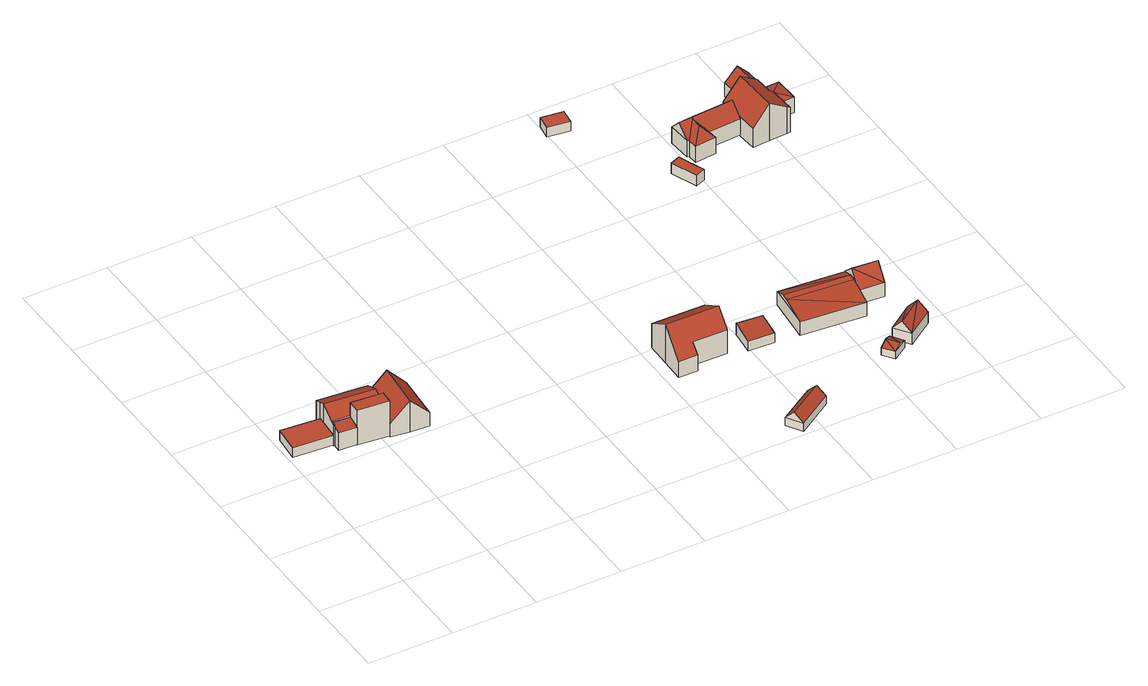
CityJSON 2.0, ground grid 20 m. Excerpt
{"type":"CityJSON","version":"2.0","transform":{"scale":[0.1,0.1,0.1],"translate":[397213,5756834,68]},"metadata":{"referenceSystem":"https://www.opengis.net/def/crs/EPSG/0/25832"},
"CityObjects":{
"building1":{"type":"Building","attributes":{"Gemeindeschluessel":"05515000","Geometrietyp2DReferenz":"3000","function":"31001_2460","roofType":"1000","measuredHeight":2.52},"geometry":[{"type":"Solid","lod":"2","boundaries":[[[[0,1,2,3]],[[4,5,1,0]],[[6,7,5,4]],[[3,2,7,6]],[[4,0,3,6]],[[1,5,7,2]]]],"semantics":{"surfaces":[{"type":"WallSurface"},{"type":"RoofSurface"},{"type":"GroundSurface"}],"values":[[0,0,0,0,1,2]]}}]},
"building2":{"type":"Building","attributes":{"Gemeindeschluessel":"05515000","Geometrietyp2DReferenz":"3000","function":"51009_1610","roofType":"2100","measuredHeight":5.39},"geometry":[{"type":"Solid","lod":"2","boundaries":[[[[8,2,9,10]],[[11,12,2,8]],[[13,14,12,11]],[[15,16,14,13]],[[17,18,16,15]],[[19,20,18,17]],[[21,22,20,19]],[[10,9,22,21]],[[19,17,15,13,11,8,10,21]],[[2,12,14,16,18,20,22,9]]]],"semantics":{"surfaces":[{"type":"WallSurface"},{"type":"RoofSurface"},{"type":"GroundSurface"}],"values":[[0,0,0,0,0,0,0,0,1,2]]}}]},
"building3":{"type":"Building","attributes":{"Gemeindeschluessel":"05515000","Geometrietyp2DReferenz":"3000","function":"31001_1000"},"address":[{"country":"Germany","locality":"Münster","thoroughfareNumber":"15","thoroughfareName":"Brookweg"}],"children":["building3-1","building3-2","building3-3"]},
"building3-1":{"type":"BuildingPart","attributes":{"roofType":"9999","measuredHeight":9.06},"parents":["building3"],"geometry":[{"type":"Solid","lod":"2","boundaries":[[[[23,24,25,26]],[[27,28,25,24,29]],[[30,29,24]],[[23,31,30,24]],[[26,32,33,31,23]],[[32,26,25,28]],[[30,34,27,29]],[[27,34,33,32,28]],[[30,31,33,34]]]],"semantics":{"surfaces":[{"type":"RoofSurface"},{"type":"WallSurface"},{"type":"GroundSurface"}],"values":[[0,1,1,1,1,1,1,1,2]]}}]},
"building3-2":{"type":"BuildingPart","attributes":{"roofType":"3100","measuredHeight":7.54},"parents":["building3"],"geometry":[{"type":"Solid","lod":"2","boundaries":[[[[35,36,37,38]],[[8,39,36,35]],[[40,41,39,8]],[[42,43,41,40]],[[44,45,43,42]],[[46,47,45,44]],[[48,47,46]],[[38,37,33,32]],[[46,44,42,40,49]],[[8,35,38,32,28,49,40]],[[36,39,41,43,45,47,50,34,33,37]],[[48,46,49,51]],[[47,48,51,50]],[[27,51,49,28]],[[51,27,34,50]],[[33,34,27,28,32]]]],"semantics":{"surfaces":[{"type":"WallSurface"},{"type":"RoofSurface"},{"type":"GroundSurface"},{"type":"ClosureSurface"}],"values":[[0,0,0,0,0,0,0,0,1,1,2,0,3,0,3,3]]}}]},
"building3-3":{"type":"BuildingPart","attributes":{"roofType":"3100","measuredHeight":8.07},"parents":["building3"],"geometry":[{"type":"Solid","lod":"2","boundaries":[[[[52,53,47,48]],[[54,55,53,52]],[[56,57,55,54]],[[58,59,57,56]],[[60,61,59,58]],[[62,63,61,60]],[[29,30,63,62]],[[58,56,54,60]],[[52,48,51,27,29,62,60,54]],[[34,50,47,53,55,57,59,61,63,30]],[[30,29,27,34]],[[50,51,48,47]],[[34,27,51,50]]]],"semantics":{"surfaces":[{"type":"WallSurface"},{"type":"RoofSurface"},{"type":"GroundSurface"},{"type":"ClosureSurface"}],"values":[[0,0,0,0,0,0,0,1,1,2,3,3,3]]}}]},
"building4":{"type":"Building","attributes":{"Gemeindeschluessel":"05515000","Geometrietyp2DReferenz":"3000","function":"31001_1000","roofType":"3100","measuredHeight":10.06},"address":[{"country":"Germany","locality":"Münster","thoroughfareNumber":"7","thoroughfareName":"Brookweg"}],"geometry":[{"type":"Solid","lod":"2","boundaries":[[[[64,65,66,67]],[[68,69,65,64]],[[70,71,69,68]],[[72,73,71,70]],[[74,75,73,72]],[[76,77,75,74]],[[78,79,77,76]],[[67,66,79,78]],[[72,70,68,74]],[[64,67,78,76,74,68]],[[65,69,71,73,75,77,79,66]]]],"semantics":{"surfaces":[{"type":"WallSurface"},{"type":"RoofSurface"},{"type":"GroundSurface"}],"values":[[0,0,0,0,0,0,0,0,1,1,2]]}}]},
"building5":{"type":"Building","attributes":{"Gemeindeschluessel":"05515000","Geometrietyp2DReferenz":"3000","function":"31001_1310","roofType":"3100","measuredHeight":4.22},"geometry":[{"type":"Solid","lod":"2","boundaries":[[[[80,81,82,83]],[[84,85,81,80]],[[86,87,85,84]],[[83,82,87,86]],[[80,88,84]],[[86,89,83]],[[83,89,88,80]],[[84,88,89,86]],[[81,85,87,82]]]],"semantics":{"surfaces":[{"type":"WallSurface"},{"type":"RoofSurface"},{"type":"GroundSurface"}],"values":[[0,0,0,0,0,0,1,1,2]]}}]},
"building6":{"type":"Building","attributes":{"Gemeindeschluessel":"05515000","Geometrietyp2DReferenz":"3000","function":"51009_1611","roofType":"2100","measuredHeight":2.88},"geometry":[{"type":"Solid","lod":"2","boundaries":[[[[90,91,92,93]],[[94,95,91,90]],[[96,97,95,94]],[[93,92,97,96]],[[94,90,93,96]],[[91,95,97,92]]]],"semantics":{"surfaces":[{"type":"WallSurface"},{"type":"RoofSurface"},{"type":"GroundSurface"}],"values":[[0,0,0,0,1,2]]}}]},
"building7":{"type":"Building","attributes":{"Gemeindeschluessel":"05515000","Geometrietyp2DReferenz":"3000","function":"31001_1310","roofType":"3100","measuredHeight":2.77},"geometry":[{"type":"Solid","lod":"2","boundaries":[[[[98,99,100,101]],[[102,103,99,98]],[[104,105,103,102]],[[101,100,105,104]],[[98,106,102]],[[104,107,101]],[[101,107,106]],[[106,98,101]],[[107,104,102]],[[102,106,107]],[[99,103,105,100]]]],"semantics":{"surfaces":[{"type":"WallSurface"},{"type":"RoofSurface"},{"type":"GroundSurface"}],"values":[[0,0,0,0,0,0,1,1,1,1,2]]}}]},
"building8":{"type":"Building","attributes":{"Gemeindeschluessel":"05515000","Geometrietyp2DReferenz":"3000","function":"31001_1000"},"address":[{"country":"Germany","locality":"Münster","thoroughfareNumber":"3","thoroughfareName":"Brookweg"}],"children":["building8-1","building8-2"]},
"building8-1":{"type":"BuildingPart","attributes":{"roofType":"3100","measuredHeight":6.86},"parents":["building8"],"geometry":[{"type":"Solid","lod":"2","boundaries":[[[[108,109,110,111,112]],[[113,114,115,116,117]],[[112,111,114,113]],[[113,118,112]],[[112,118,119]],[[119,120,108,112]],[[118,113,117]],[[117,119,118]],[[110,115,114,111]],[[121,117,116]],[[110,109,116,115]],[[109,108,121,116]],[[117,121,122,123,120,119]],[[108,120,123,122,121]]]],"semantics":{"surfaces":[{"type":"WallSurface"},{"type":"RoofSurface"},{"type":"GroundSurface"},{"type":"ClosureSurface"}],"values":[[0,0,0,0,1,1,1,1,2,0,3,3,0,3]]}}]},
"building8-2":{"type":"BuildingPart","attributes":{"roofType":"9999","measuredHeight":4.8},"parents":["building8"],"geometry":[{"type":"Solid","lod":"2","boundaries":[[[[124,125,126,127]],[[128,129,125,124]],[[116,115,129,128]],[[127,120,123,130]],[[130,124,127]],[[124,130,131,128]],[[122,121,116,128]],[[128,131,122]],[[130,123,122,131]],[[125,129,115,110,126]],[[110,109,127,126]],[[115,116,109,110]],[[108,120,127,109]],[[121,108,109,116]],[[122,123,120,108,121]]]],"semantics":{"surfaces":[{"type":"WallSurface"},{"type":"RoofSurface"},{"type":"GroundSurface"},{"type":"ClosureSurface"}],"values":[[0,0,0,1,1,0,1,1,1,2,0,3,0,3,3]]}}]},
"building9":{"type":"Building","attributes":{"Gemeindeschluessel":"05515000","Geometrietyp2DReferenz":"3000","function":"31001_1310","roofType":"1000","measuredHeight":2.43},"geometry":[{"type":"Solid","lod":"2","boundaries":[[[[132,133,134,135]],[[136,137,133,132]],[[138,139,137,136]],[[135,134,139,138]],[[136,132,135,138]],[[133,137,139,134]]]],"semantics":{"surfaces":[{"type":"WallSurface"},{"type":"RoofSurface"},{"type":"GroundSurface"}],"values":[[0,0,0,0,1,2]]}}]},
"building10":{"type":"Building","attributes":{"Gemeindeschluessel":"05515000","Geometrietyp2DReferenz":"3000","function":"31001_2000","roofType":"3100","measuredHeight":5.31},"geometry":[{"type":"Solid","lod":"2","boundaries":[[[[140,141,142,143]],[[144,145,141,140]],[[146,147,145,144]],[[143,142,147,146]],[[140,148,144]],[[146,149,143]],[[149,148,140]],[[140,143,149]],[[146,144,148]],[[148,149,146]],[[141,145,147,142]]]],"semantics":{"surfaces":[{"type":"WallSurface"},{"type":"RoofSurface"},{"type":"GroundSurface"}],"values":[[0,0,0,0,0,0,1,1,1,1,2]]}}]},
"building11":{"type":"Building","attributes":{"Gemeindeschluessel":"05515000","Geometrietyp2DReferenz":"3000","function":"51009_1610","roofType":"1000","measuredHeight":2.84},"geometry":[{"type":"Solid","lod":"2","boundaries":[[[[150,151,152,153]],[[154,155,151,150]],[[156,157,155,154]],[[153,152,157,156]],[[154,150,153,156]],[[151,155,157,152]]]],"semantics":{"surfaces":[{"type":"WallSurface"},{"type":"RoofSurface"},{"type":"GroundSurface"}],"values":[[0,0,0,0,1,2]]}}]},
"building12":{"type":"Building","attributes":{"Gemeindeschluessel":"05515000","Geometrietyp2DReferenz":"3000","function":"31001_1000","roofType":"5000","measuredHeight":7.37},"address":[{"country":"Germany","locality":"Münster","thoroughfareNumber":"4a","thoroughfareName":"Brookweg"}],"geometry":[{"type":"Solid","lod":"2","boundaries":[[[[158,159,160,161,162]],[[161,163,162]],[[162,163,164,158]],[[159,158,164,165,166]],[[165,167,166]],[[159,166,167,168,169]],[[170,171,172,173,174,175,176,177]],[[165,170,177,167]],[[164,171,170,165]],[[163,172,171,164]],[[161,173,172,163]],[[160,174,173,161]],[[178,175,174,160]],[[168,176,175,178]],[[167,177,176,168]],[[168,178,169]],[[169,178,160,159]]]],"semantics":{"surfaces":[{"type":"RoofSurface"},{"type":"WallSurface"},{"type":"GroundSurface"}],"values":[[0,0,0,0,1,0,2,1,1,1,1,1,1,1,1,1,0]]}}]},
"building13":{"type":"Building","attributes":{"Gemeindeschluessel":"05515000","Geometrietyp2DReferenz":"3000","function":"31001_1000"},"address":[{"country":"Germany","locality":"Münster","thoroughfareNumber":"4","thoroughfareName":"Brookweg"}],"children":["building13-1","building13-2"]},
"building13-1":{"type":"BuildingPart","attributes":{"roofType":"3100","measuredHeight":9.71},"parents":["building13"],"geometry":[{"type":"Solid","lod":"2","boundaries":[[[[179,180,181,182,183]],[[184,185,180,179]],[[186,187,185,184]],[[188,189,187,186]],[[190,191,189,188]],[[192,193,191,190]],[[194,195,193,192]],[[196,197,195,194]],[[198,199,197,196]],[[200,201,199,198]],[[202,201,200]],[[194,192,190,188,186,196]],[[184,179,183,203,204,200,198,196,186]],[[205,206,207,208,181,180,185,187,189,191,193,195,197,199,201]],[[209,210,211,202,200,204]],[[207,206,210,209]],[[206,205,211,210]],[[205,201,202,211]],[[212,209,204,203]],[[208,207,209,212]],[[212,203,183,182]],[[181,208,212,182]]]],"semantics":{"surfaces":[{"type":"WallSurface"},{"type":"RoofSurface"},{"type":"GroundSurface"},{"type":"ClosureSurface"}],"values":[[0,0,0,0,0,0,0,0,0,0,0,1,1,2,0,3,3,3,0,3,0,3]]}}]},
"building13-2":{"type":"BuildingPart","attributes":{"roofType":"5000","measuredHeight":4.81},"parents":["building13"],"geometry":[{"type":"Solid","lod":"2","boundaries":[[[[213,214,201,202]],[[215,216,214,213]],[[217,218,216,215]],[[219,220,218,217]],[[221,222,220,219]],[[223,224,222,221]],[[182,181,224,223]],[[221,225,223]],[[219,217,215,213,202,211,210,225,221]],[[209,212,182,223,225,210]],[[207,206,205,201,214,216,218,220,222,224,181,208]],[[207,208,212,209]],[[207,209,210,206]],[[205,206,210,211]],[[201,205,211,202]],[[181,182,212,208]]]],"semantics":{"surfaces":[{"type":"WallSurface"},{"type":"RoofSurface"},{"type":"GroundSurface"},{"type":"ClosureSurface"}],"values":[[0,0,0,0,0,0,0,1,1,1,2,3,3,3,3,3]]}}]},
"building14":{"type":"Building","attributes":{"Gemeindeschluessel":"05515000","Geometrietyp2DReferenz":"3000","function":"31001_2700","roofType":"5000","measuredHeight":6.46},"geometry":[{"type":"Solid","lod":"2","boundaries":[[[[226,227,228,229]],[[230,231,227,226]],[[232,233,231,230]],[[234,235,233,232]],[[236,237,235,234]],[[238,239,237,236]],[[229,228,239,238]],[[240,241,226,229]],[[232,230,241,240,238,236,234]],[[226,241,230]],[[238,240,229]],[[227,231,233,235,237,239,228]]]],"semantics":{"surfaces":[{"type":"WallSurface"},{"type":"RoofSurface"},{"type":"GroundSurface"}],"values":[[0,0,0,0,0,0,0,1,1,0,0,2]]}}]}
},
"vertices":[
[7,459,40],[7,459,15],[100,451,15],[100,451,40],[13,522,40],[13,522,15],[105,514,40],[105,514,15],
[100,451,66],[99,449,15],[99,449,65],[102,451,66],[102,451,15],[103,460,68],[103,460,15],[143,457,68],[143,457,15],[142,428,60],[142,428,15],[100,431,60],[100,431,15],[101,449,65],[101,449,15],
[142,428,105],[215,421,105],[217,451,105],[143,457,105],[217,451,49],[217,451,71],[215,421,49],[215,421,14],[142,428,14],[143,457,71],[143,457,14],[217,451,14],
[102,451,67],[102,451,14],[103,460,14],[103,460,71],[100,451,14],[104,498,89],[104,498,14],[105,514,82],[105,514,14],[108,535,71],[108,535,14],[224,524,72],[224,524,14],[224,524,49],[221,487,89],[221,487,14],[221,487,49],
[224,527,49],[224,527,14],[268,523,95],[268,523,14],[311,518,49],[311,518,14],[302,407,49],[302,407,14],[258,411,95],[258,411,14],[214,416,49],[214,416,14],
[823,284,57],[823,284,17],[867,283,17],[867,283,58],[824,339,117],[824,339,17],[825,398,79],[825,398,17],[950,396,79],[950,396,17],[949,337,117],[949,337,17],[948,302,79],[948,302,17],[867,303,79],[867,303,17],
[958,9,30],[958,9,9],[1044,63,9],[1044,63,30],[935,45,30],[935,45,9],[1021,99,30],[1021,99,9],[946,27,51],[1032,81,51],
[1000,354,40],[1000,354,11],[994,294,11],[994,294,36],[1060,349,40],[1060,349,11],[1054,290,36],[1054,290,11],
[1223,145,29],[1223,145,10],[1242,119,10],[1242,119,29],[1258,170,29],[1258,170,10],[1277,142,29],[1277,142,10],[1241,158,37],[1260,130,37],
[1268,314,46],[1268,314,45],[1268,314,10],[1327,309,10],[1327,309,46],[1335,378,46],[1335,378,10],[1276,383,10],[1276,383,45],[1276,383,46],[1331,343,79],[1272,348,79],[1269,323,55],[1276,381,46],[1272,352,58],[1270,336,58],
[1112,285,45],[1112,285,10],[1263,272,10],[1263,272,45],[1122,396,45],[1122,396,10],[1118,350,58],[1119,365,58],
[1055,1146,32],[1055,1146,8],[1003,1153,8],[1003,1153,32],[1050,1109,32],[1050,1109,8],[997,1117,32],[997,1117,8],
[1332,225,39],[1332,225,10],[1269,180,10],[1269,180,39],[1359,188,39],[1359,188,10],[1295,143,39],[1295,143,10],[1346,207,63],[1282,162,63],
[1202,828,38],[1202,828,10],[1178,890,10],[1178,890,38],[1179,819,38],[1179,819,10],[1155,881,38],[1155,881,10],
[1238,936,82],[1240,939,85],[1214,909,54],[1216,885,54],[1239,910,82],[1266,889,54],[1264,912,54],[1340,917,54],[1338,945,85],[1336,974,54],[1205,965,54],[1207,937,85],[1340,917,12],[1264,912,12],[1266,889,12],[1216,885,12],[1214,909,12],[1209,909,12],[1205,965,12],[1336,974,12],[1209,909,54],
[1435,876,74],[1435,876,10],[1432,924,10],[1432,924,50],[1432,924,74],[1427,875,79],[1427,875,10],[1385,873,107],[1385,873,10],[1343,870,58],[1343,870,10],[1340,917,59],[1340,917,10],[1336,974,59],[1336,974,10],[1336,979,59],[1336,979,10],[1378,982,107],[1378,982,10],[1383,982,104],[1383,982,10],[1420,984,79],[1420,984,10],[1420,984,51],[1431,940,74],[1423,940,79],[1420,981,10],[1422,953,10],[1423,940,10],[1431,940,10],[1423,940,54],[1422,953,58],[1420,981,51],[1431,940,54],
[1428,984,51],[1428,984,10],[1428,981,51],[1428,981,10],[1441,982,51],[1441,982,10],[1441,985,51],[1441,985,10],[1472,986,51],[1472,986,10],[1475,927,50],[1475,927,10],[1441,954,58],
[1379,1047,44],[1379,1047,9],[1383,982,9],[1383,982,44],[1437,1050,46],[1437,1050,9],[1441,985,46],[1441,985,9],[1441,982,46],[1441,982,9],[1428,981,60],[1428,981,9],[1428,984,60],[1428,984,9],[1415,984,74],[1411,1049,74]
]}
